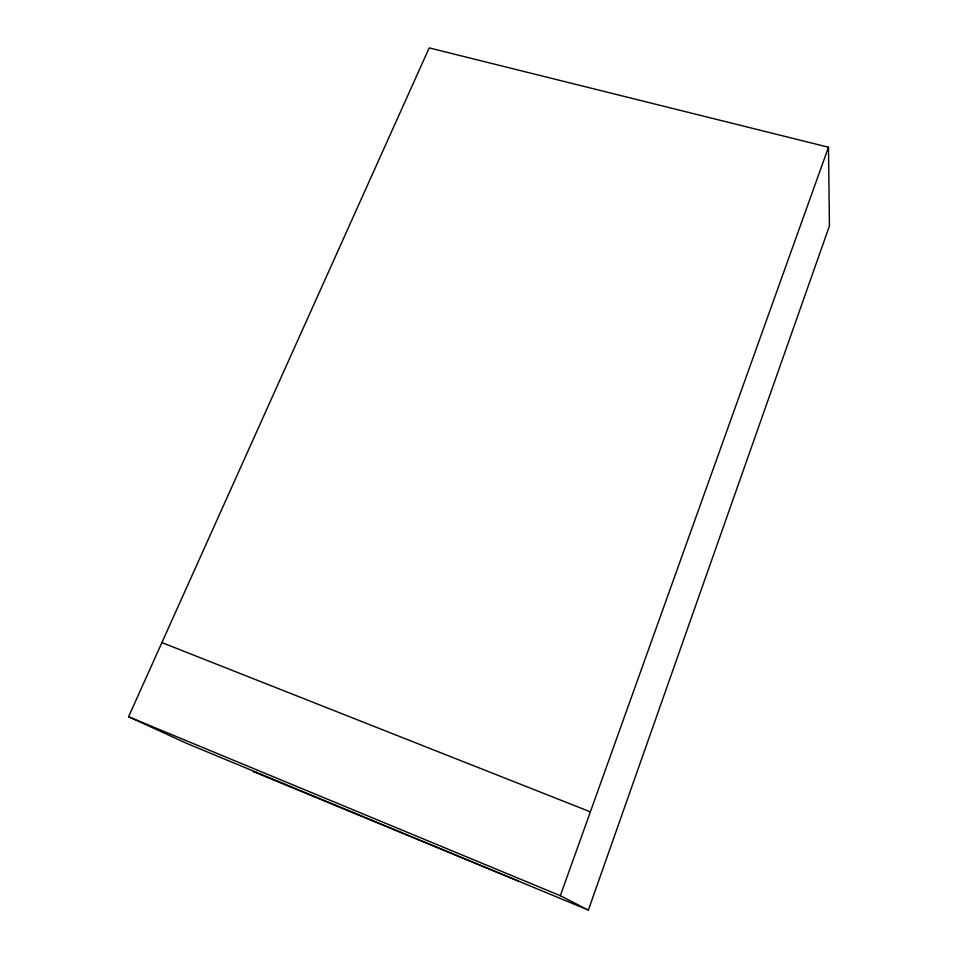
<?xml version="1.0" encoding="UTF-8"?>
<svg xmlns="http://www.w3.org/2000/svg" width="958" height="958" viewBox="0 0 958 958"><rect width="100%" height="100%" fill="white"/><g stroke="black" fill="none" stroke-linecap="round" stroke-linejoin="round"><path stroke-width="1.44" d="M588.356 910.1L829.436 225.956L828.478 147.233L429.196 47.9L128.564 716.74L187.038 743.528L588.356 910.1L560.322 895.706L128.564 716.74M560.322 895.706L828.478 147.233M518.266 881.013L253.331 771.585L256.696 772.435M161.89 642.579L590.367 811.845"/></g></svg>
